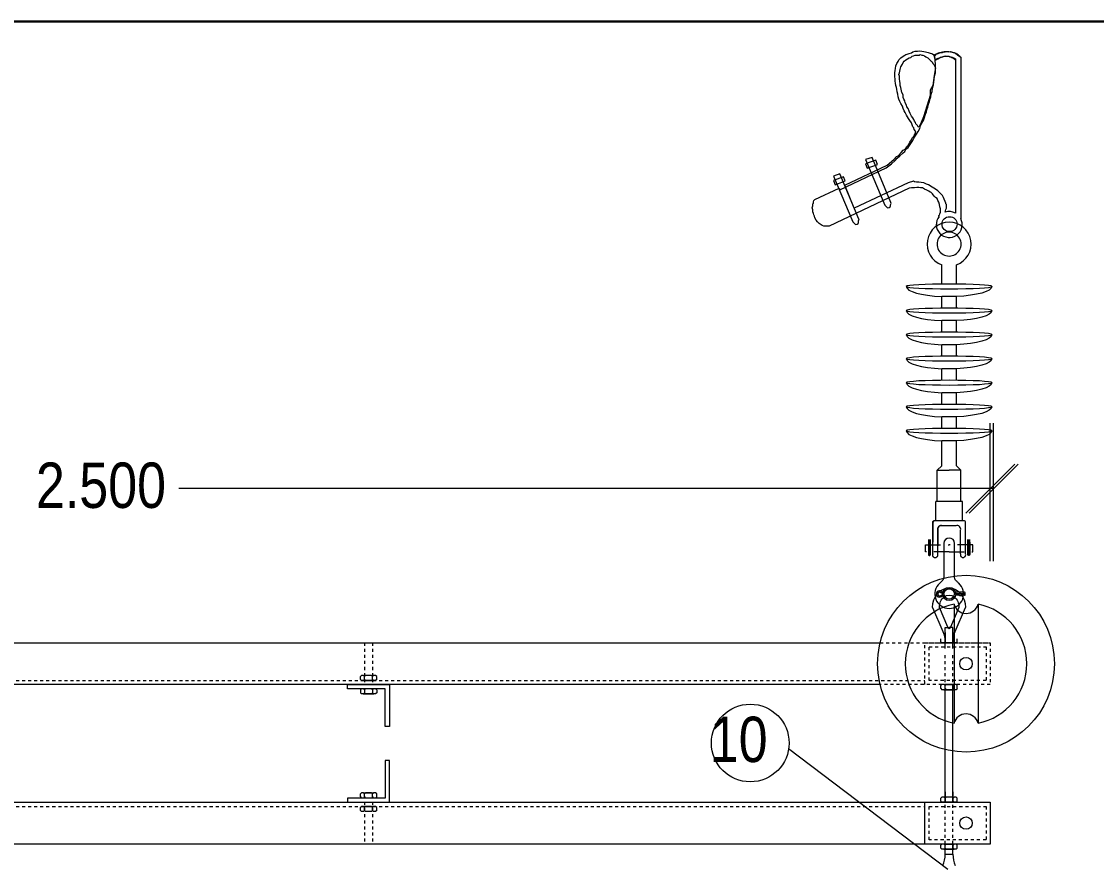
# Model space of a CAD drawing. Header units: millimetres. Extents: x 1804 to 3757, y 2643 to 7323.
# Drawn here: x 2750.49 to 2786.02, y 3198.6 to 3226.51 of the extents above; entities that cross this region are included whole.
import ezdxf

# ---------------------------------------------------------------- set-up
doc = ezdxf.new("R2010")
doc.units = ezdxf.units.MM
doc.linetypes.add('DASHED', pattern=[0.75, 0.5, -0.25])
doc.linetypes.add('TRAZOS', pattern=[0.75, 0.5, -0.25])
doc.layers.add('_Cajetin Linea 3', color=5, linetype='Continuous', lineweight=30)
doc.layers.add('POSTE', color=7, linetype='Continuous', lineweight=13)
doc.styles.add('Swis721 Cn BT', font='swissc.ttf')

# ---------------------------------------------------------------- blocks, each defined once
blk = doc.blocks.new('CAJETIN ARMADO')
at = {"layer": '_Cajetin Linea 3', "ltscale": 0.1}
blk.add_lwpolyline([(1569.362, 5499.82), (1376.454, 5499.82), (1376.454, 5776.82), (1569.362, 5776.82)], close=True, dxfattribs=at)

msp = doc.modelspace()

# ---------------------------------------------------------------- linework, layer by layer
at = {"linetype": 'Continuous', "lineweight": 15}
for p, q in [((2779.723, 3225.421), (2779.764, 3225.427)), ((2779.764, 3225.427), (2779.833, 3225.448)), ((2779.833, 3225.448), (2779.908, 3225.475)), ((2779.908, 3225.475), (2779.956, 3225.503)), ((2779.956, 3225.503), (2780.025, 3225.53)), ((2780.025, 3225.53), (2780.101, 3225.53)), ((2780.101, 3225.53), (2780.169, 3225.544)), ((2780.169, 3225.544), (2780.245, 3225.53)), ((2780.245, 3225.53), (2780.313, 3225.516)), ((2780.313, 3225.516), (2780.375, 3225.503)), ((2780.375, 3225.503), (2780.457, 3225.489)), ((2780.457, 3225.489), (2780.519, 3225.462)), ((2780.519, 3225.462), (2780.574, 3225.448)), ((2780.574, 3225.448), (2780.615, 3225.427)), ((2780.615, 3225.427), (2780.67, 3225.393)), ((2780.739, 3225.441), (2780.691, 3225.421)), ((2780.697, 3225.4), (2780.725, 3225.427)), ((2780.725, 3225.427), (2780.787, 3225.448)), ((2780.793, 3225.462), (2780.739, 3225.441)), ((2780.787, 3225.448), (2780.842, 3225.475)), ((2780.835, 3225.475), (2780.793, 3225.462)), ((2780.89, 3225.489), (2780.835, 3225.475)), ((2780.842, 3225.475), (2780.869, 3225.489)), ((2780.869, 3225.489), (2780.931, 3225.489)), ((2780.931, 3225.496), (2780.89, 3225.489)), ((2780.931, 3225.489), (2780.972, 3225.503)), ((2780.985, 3225.503), (2780.931, 3225.496)), ((2780.972, 3225.503), (2781.02, 3225.503)), ((2781.034, 3225.51), (2780.985, 3225.503)), ((2781.02, 3225.503), (2781.061, 3225.516)), ((2781.082, 3225.503), (2781.034, 3225.51)), ((2781.061, 3225.516), (2781.136, 3225.503)), ((2781.136, 3225.503), (2781.082, 3225.503)), ((2781.136, 3225.503), (2781.191, 3225.516)), ((2781.191, 3225.496), (2781.136, 3225.503)), ((2781.191, 3225.516), (2781.233, 3225.503)), ((2781.246, 3225.489), (2781.191, 3225.496)), ((2781.233, 3225.503), (2781.287, 3225.489)), ((2781.274, 3225.482), (2781.246, 3225.489)), ((2781.308, 3225.475), (2781.274, 3225.482)), ((2781.287, 3225.489), (2781.363, 3225.462)), ((2781.329, 3225.468), (2781.308, 3225.475)), ((2781.349, 3225.462), (2781.329, 3225.468)), ((2781.377, 3225.448), (2781.349, 3225.462)), ((2781.363, 3225.462), (2781.438, 3225.4)), ((2781.404, 3225.434), (2781.377, 3225.448)), ((2781.418, 3225.427), (2781.404, 3225.434)), ((2781.445, 3225.407), (2781.418, 3225.427)), ((2779.394, 3225.043), (2779.421, 3225.119)), ((2779.421, 3225.119), (2779.462, 3225.187)), ((2779.462, 3225.187), (2779.49, 3225.242)), ((2779.49, 3225.242), (2779.552, 3225.304)), ((2779.552, 3225.304), (2779.627, 3225.359)), ((2779.552, 3225.016), (2779.607, 3225.098)), ((2779.607, 3225.098), (2779.634, 3225.153)), ((2779.627, 3225.359), (2779.682, 3225.393)), ((2779.634, 3225.153), (2779.661, 3225.201)), ((2779.661, 3225.201), (2779.723, 3225.242)), ((2779.682, 3225.393), (2779.723, 3225.421)), ((2779.723, 3225.242), (2779.778, 3225.276)), ((2779.778, 3225.276), (2779.833, 3225.304)), ((2779.833, 3225.304), (2779.881, 3225.317)), ((2779.881, 3225.317), (2779.929, 3225.359)), ((2779.929, 3225.359), (2779.97, 3225.372)), ((2779.97, 3225.372), (2780.025, 3225.393)), ((2780.025, 3225.393), (2780.073, 3225.393)), ((2780.073, 3225.393), (2780.128, 3225.393)), ((2780.128, 3225.393), (2780.169, 3225.4)), ((2780.169, 3225.4), (2780.197, 3225.421)), ((2780.197, 3225.421), (2780.245, 3225.4)), ((2780.245, 3225.4), (2780.279, 3225.4)), ((2780.279, 3225.4), (2780.341, 3225.372)), ((2780.341, 3225.372), (2780.382, 3225.345)), ((2780.382, 3225.345), (2780.444, 3225.304)), ((2780.444, 3225.304), (2780.498, 3225.256)), ((2780.498, 3225.256), (2780.526, 3225.228)), ((2780.526, 3225.228), (2780.553, 3225.201)), ((2780.553, 3225.201), (2780.588, 3225.173)), ((2780.588, 3225.173), (2780.615, 3225.119)), ((2780.615, 3225.119), (2780.643, 3225.084)), ((2780.691, 3225.421), (2780.643, 3225.393)), ((2780.656, 3225.393), (2780.643, 3225.4)), ((2780.643, 3225.4), (2780.697, 3225.4)), ((2780.643, 3225.084), (2780.697, 3224.974)), ((2780.67, 3225.345), (2780.656, 3225.393)), ((2780.67, 3225.393), (2780.67, 3225.304)), ((2780.691, 3225.29), (2780.67, 3225.345)), ((2780.67, 3225.304), (2780.691, 3225.242)), ((2780.691, 3225.201), (2780.691, 3225.29)), ((2780.691, 3225.242), (2780.697, 3225.228)), ((2780.697, 3225.125), (2780.691, 3225.201)), ((2780.697, 3225.228), (2780.773, 3225.276)), ((2780.697, 3225.242), (2780.732, 3225.263)), ((2780.697, 3225.057), (2780.697, 3225.125)), ((2780.732, 3225.263), (2780.759, 3225.283)), ((2780.759, 3225.283), (2780.793, 3225.297)), ((2780.773, 3225.276), (2780.828, 3225.304)), ((2780.793, 3225.297), (2780.828, 3225.311)), ((2780.828, 3225.304), (2780.862, 3225.331)), ((2780.828, 3225.311), (2780.862, 3225.324)), ((2780.862, 3225.331), (2780.944, 3225.345)), ((2780.862, 3225.324), (2780.896, 3225.331)), ((2780.896, 3225.331), (2780.924, 3225.345)), ((2780.924, 3225.345), (2780.958, 3225.352)), ((2780.944, 3225.345), (2780.999, 3225.359)), ((2780.958, 3225.352), (2780.992, 3225.359)), ((2780.992, 3225.359), (2781.034, 3225.359)), ((2780.999, 3225.359), (2781.047, 3225.372)), ((2781.034, 3225.359), (2781.068, 3225.359)), ((2781.047, 3225.372), (2781.089, 3225.359)), ((2781.068, 3225.359), (2781.102, 3225.359)), ((2781.089, 3225.359), (2781.143, 3225.359)), ((2781.102, 3225.359), (2781.136, 3225.359)), ((2781.136, 3225.359), (2781.157, 3225.352)), ((2781.143, 3225.359), (2781.191, 3225.345)), ((2781.157, 3225.352), (2781.178, 3225.345)), ((2781.178, 3225.345), (2781.205, 3225.338)), ((2781.191, 3225.345), (2781.246, 3225.331)), ((2781.205, 3225.338), (2781.233, 3225.324)), ((2781.233, 3225.324), (2781.253, 3225.317)), ((2781.246, 3225.331), (2781.308, 3225.304)), ((2781.253, 3225.317), (2781.274, 3225.304)), ((2781.274, 3225.304), (2781.301, 3225.29)), ((2781.301, 3225.29), (2781.322, 3225.276)), ((2781.308, 3225.304), (2781.342, 3225.29)), ((2781.322, 3225.276), (2781.342, 3225.256)), ((2781.342, 3225.29), (2781.363, 3225.276)), ((2781.342, 3225.256), (2781.363, 3225.242)), ((2781.363, 3225.228), (2781.358, 3220.174)), ((2781.363, 3225.276), (2781.363, 3225.242)), ((2781.438, 3225.4), (2781.493, 3225.359)), ((2781.466, 3225.393), (2781.445, 3225.407)), ((2781.48, 3225.372), (2781.466, 3225.393)), ((2781.507, 3225.359), (2781.48, 3225.372)), ((2781.493, 3225.359), (2781.534, 3225.331)), ((2781.521, 3225.331), (2781.507, 3225.359)), ((2781.534, 3225.331), (2781.534, 3225.304)), ((2781.534, 3225.304), (2781.534, 3219.996)), ((2779.353, 3224.81), (2779.367, 3224.885)), ((2779.353, 3224.755), (2779.353, 3224.81)), ((2779.353, 3224.679), (2779.353, 3224.755)), ((2779.367, 3224.885), (2779.38, 3224.954)), ((2779.38, 3224.954), (2779.394, 3225.043)), ((2779.49, 3224.755), (2779.51, 3224.81)), ((2779.51, 3224.7), (2779.49, 3224.755)), ((2779.51, 3224.81), (2779.524, 3224.872)), ((2779.524, 3224.872), (2779.538, 3224.926)), ((2779.538, 3224.926), (2779.552, 3225.016)), ((2780.656, 3224.727), (2780.615, 3224.398)), ((2780.697, 3224.974), (2780.656, 3224.727)), ((2780.67, 3224.707), (2780.697, 3224.81)), ((2780.697, 3224.926), (2780.697, 3225.057)), ((2780.697, 3224.81), (2780.697, 3224.926)), ((2779.367, 3224.611), (2779.353, 3224.679)), ((2779.367, 3224.535), (2779.367, 3224.611)), ((2779.38, 3224.467), (2779.367, 3224.535)), ((2779.394, 3224.398), (2779.38, 3224.467)), ((2779.408, 3224.329), (2779.394, 3224.398)), ((2779.51, 3224.611), (2779.51, 3224.7)), ((2779.524, 3224.528), (2779.51, 3224.611)), ((2779.538, 3224.467), (2779.524, 3224.528)), ((2779.538, 3224.398), (2779.538, 3224.467)), ((2779.552, 3224.329), (2779.538, 3224.398)), ((2780.615, 3224.398), (2780.526, 3224.24)), ((2780.601, 3224.309), (2780.629, 3224.412)), ((2780.629, 3224.412), (2780.643, 3224.501)), ((2780.643, 3224.501), (2780.67, 3224.707)), ((2779.421, 3224.268), (2779.408, 3224.329)), ((2779.435, 3224.179), (2779.421, 3224.268)), ((2779.456, 3224.11), (2779.435, 3224.179)), ((2779.462, 3224.021), (2779.456, 3224.11)), ((2779.49, 3223.939), (2779.462, 3224.021)), ((2779.566, 3224.268), (2779.552, 3224.329)), ((2779.593, 3224.165), (2779.566, 3224.268)), ((2779.627, 3224.083), (2779.593, 3224.165)), ((2779.634, 3223.993), (2779.627, 3224.083)), ((2780.519, 3224.062), (2780.43, 3223.74)), ((2780.526, 3224.24), (2780.519, 3224.062)), ((2780.526, 3223.952), (2780.546, 3224.021)), ((2780.546, 3224.021), (2780.553, 3224.11)), ((2780.553, 3224.11), (2780.588, 3224.192)), ((2780.588, 3224.192), (2780.601, 3224.309)), ((2779.524, 3223.863), (2779.49, 3223.939)), ((2779.552, 3223.794), (2779.524, 3223.863)), ((2779.607, 3223.705), (2779.552, 3223.794)), ((2779.634, 3223.637), (2779.607, 3223.705)), ((2779.655, 3223.939), (2779.634, 3223.993)), ((2779.682, 3223.89), (2779.655, 3223.939)), ((2779.696, 3223.822), (2779.682, 3223.89)), ((2779.737, 3223.747), (2779.696, 3223.822)), ((2779.751, 3223.691), (2779.737, 3223.747)), ((2779.799, 3223.637), (2779.751, 3223.691)), ((2780.43, 3223.74), (2780.299, 3223.362)), ((2780.416, 3223.589), (2780.444, 3223.678)), ((2780.444, 3223.678), (2780.471, 3223.781)), ((2780.471, 3223.781), (2780.498, 3223.863)), ((2780.498, 3223.863), (2780.526, 3223.952)), ((2779.661, 3223.561), (2779.634, 3223.637)), ((2779.696, 3223.506), (2779.661, 3223.561)), ((2779.737, 3223.417), (2779.696, 3223.506)), ((2779.806, 3223.3), (2779.737, 3223.417)), ((2779.826, 3223.548), (2779.799, 3223.637)), ((2779.854, 3223.232), (2779.806, 3223.3)), ((2779.867, 3223.465), (2779.826, 3223.548)), ((2779.908, 3223.376), (2779.867, 3223.465)), ((2779.956, 3223.321), (2779.908, 3223.376)), ((2779.984, 3223.273), (2779.956, 3223.321)), ((2780.299, 3223.362), (2780.197, 3223.088)), ((2780.299, 3223.232), (2780.341, 3223.335)), ((2780.341, 3223.335), (2780.375, 3223.445)), ((2780.375, 3223.445), (2780.403, 3223.52)), ((2780.403, 3223.52), (2780.416, 3223.589)), ((2779.902, 3223.163), (2779.854, 3223.232)), ((2779.929, 3223.088), (2779.902, 3223.163)), ((2779.956, 3223.026), (2779.929, 3223.088)), ((2779.984, 3222.999), (2779.956, 3223.026)), ((2780.011, 3223.218), (2779.984, 3223.273)), ((2779.998, 3222.944), (2779.984, 3222.999)), ((2780.039, 3222.889), (2779.998, 3222.944)), ((2780.039, 3223.17), (2780.011, 3223.218)), ((2780.053, 3223.129), (2780.039, 3223.17)), ((2780.101, 3223.074), (2780.053, 3223.129)), ((2780.128, 3223.026), (2780.101, 3223.074)), ((2780.155, 3223.012), (2780.128, 3223.026)), ((2780.128, 3222.875), (2780.183, 3222.971)), ((2780.148, 3223.012), (2780.148, 3223.012)), ((2780.148, 3223.012), (2780.148, 3223.012)), ((2780.197, 3223.088), (2780.155, 3223.012)), ((2780.183, 3222.971), (2780.21, 3223.06)), ((2780.21, 3223.06), (2780.252, 3223.143)), ((2780.252, 3223.143), (2780.299, 3223.232)), ((2779.854, 3222.525), (2779.908, 3222.601)), ((2779.908, 3222.601), (2779.936, 3222.669)), ((2779.929, 3222.546), (2779.97, 3222.614)), ((2779.936, 3222.669), (2779.984, 3222.704)), ((2779.97, 3222.614), (2780.011, 3222.683)), ((2779.984, 3222.704), (2779.998, 3222.745)), ((2779.998, 3222.745), (2780.025, 3222.8)), ((2780.011, 3222.683), (2780.073, 3222.786)), ((2780.025, 3222.8), (2780.053, 3222.875)), ((2780.053, 3222.875), (2780.039, 3222.889)), ((2780.073, 3222.786), (2780.128, 3222.875)), ((2779.566, 3222.182), (2779.634, 3222.258)), ((2779.634, 3222.258), (2779.709, 3222.299)), ((2779.682, 3222.21), (2779.723, 3222.285)), ((2779.709, 3222.299), (2779.751, 3222.381)), ((2779.723, 3222.285), (2779.799, 3222.34)), ((2779.751, 3222.381), (2779.799, 3222.409)), ((2779.799, 3222.409), (2779.826, 3222.47)), ((2779.799, 3222.34), (2779.867, 3222.443)), ((2779.826, 3222.47), (2779.854, 3222.525)), ((2779.867, 3222.443), (2779.929, 3222.546)), ((2778.605, 3222.018), (2778.392, 3221.942)), ((2778.392, 3221.942), (2779.031, 3220.44)), ((2778.729, 3221.922), (2778.392, 3221.805)), ((2779.229, 3220.522), (2778.605, 3222.018)), ((2778.784, 3221.784), (2778.729, 3221.922)), ((2779.099, 3221.757), (2779.325, 3221.942)), ((2779.243, 3221.798), (2779.367, 3221.915)), ((2779.325, 3221.942), (2779.408, 3222.045)), ((2779.367, 3221.915), (2779.435, 3221.99)), ((2779.408, 3222.045), (2779.462, 3222.073)), ((2779.435, 3221.99), (2779.524, 3222.073)), ((2779.462, 3222.073), (2779.566, 3222.182)), ((2779.524, 3222.073), (2779.627, 3222.162)), ((2779.627, 3222.162), (2779.682, 3222.21)), ((2777.542, 3220.941), (2779.072, 3221.675)), ((2777.706, 3221.098), (2779.099, 3221.757)), ((2778.392, 3221.805), (2778.447, 3221.661)), ((2778.447, 3221.661), (2778.784, 3221.784)), ((2779.072, 3221.675), (2779.243, 3221.798)), ((2777.542, 3221.469), (2777.329, 3221.393)), ((2777.329, 3221.393), (2777.967, 3219.891)), ((2777.665, 3221.373), (2777.329, 3221.256)), ((2777.329, 3221.256), (2777.384, 3221.112)), ((2777.384, 3221.112), (2777.72, 3221.236)), ((2778.166, 3219.973), (2777.542, 3221.469)), ((2777.72, 3221.236), (2777.665, 3221.373)), ((2779.799, 3221.174), (2778.015, 3220.337)), ((2779.826, 3221.181), (2779.799, 3221.174)), ((2779.867, 3221.201), (2779.826, 3221.181)), ((2779.908, 3221.208), (2779.867, 3221.201)), ((2779.97, 3221.229), (2779.908, 3221.208)), ((2780.011, 3221.208), (2779.97, 3221.229)), ((2780.073, 3221.201), (2780.011, 3221.208)), ((2780.155, 3221.201), (2780.073, 3221.201)), ((2780.224, 3221.181), (2780.155, 3221.201)), ((2780.313, 3221.174), (2780.224, 3221.181)), ((2780.403, 3221.126), (2780.313, 3221.174)), ((2776.712, 3220.625), (2777.514, 3220.996)), ((2779.833, 3220.996), (2777.185, 3219.747)), ((2777.514, 3220.996), (2777.542, 3220.941)), ((2778.015, 3220.337), (2777.706, 3221.098)), ((2779.902, 3221.009), (2779.833, 3220.996)), ((2779.956, 3221.009), (2779.902, 3221.009)), ((2780.011, 3221.009), (2779.956, 3221.009)), ((2780.08, 3221.023), (2780.011, 3221.009)), ((2780.155, 3221.023), (2780.08, 3221.023)), ((2780.21, 3221.009), (2780.155, 3221.023)), ((2780.272, 3221.009), (2780.21, 3221.009)), ((2780.341, 3220.968), (2780.272, 3221.009)), ((2780.416, 3220.934), (2780.341, 3220.968)), ((2780.471, 3221.105), (2780.403, 3221.126)), ((2780.457, 3220.906), (2780.416, 3220.934)), ((2780.485, 3220.899), (2780.457, 3220.906)), ((2780.588, 3221.037), (2780.471, 3221.105)), ((2780.519, 3220.865), (2780.485, 3220.899)), ((2780.553, 3220.852), (2780.519, 3220.865)), ((2780.601, 3220.81), (2780.553, 3220.852)), ((2780.697, 3220.968), (2780.588, 3221.037)), ((2780.656, 3220.735), (2780.601, 3220.81)), ((2780.773, 3220.906), (2780.697, 3220.968)), ((2780.828, 3220.852), (2780.773, 3220.906)), ((2780.89, 3220.797), (2780.828, 3220.852)), ((2776.643, 3220.481), (2776.671, 3220.508)), ((2776.643, 3220.419), (2776.643, 3220.481)), ((2776.671, 3220.55), (2776.677, 3220.591)), ((2776.671, 3220.508), (2776.671, 3220.55)), ((2776.677, 3220.591), (2776.712, 3220.625)), ((2779.216, 3220.447), (2779.222, 3220.474)), ((2779.222, 3220.474), (2779.236, 3220.488)), ((2779.236, 3220.488), (2779.229, 3220.522)), ((2780.697, 3220.694), (2780.656, 3220.735)), ((2780.759, 3220.653), (2780.697, 3220.694)), ((2780.78, 3220.591), (2780.759, 3220.653)), ((2780.814, 3220.536), (2780.78, 3220.591)), ((2780.828, 3220.46), (2780.814, 3220.536)), ((2780.842, 3220.378), (2780.828, 3220.46)), ((2780.931, 3220.755), (2780.89, 3220.797)), ((2780.965, 3220.694), (2780.931, 3220.755)), ((2780.992, 3220.639), (2780.965, 3220.694)), ((2781.02, 3220.563), (2780.992, 3220.639)), ((2781.047, 3220.508), (2781.02, 3220.563)), ((2781.047, 3220.481), (2781.047, 3220.508)), ((2781.061, 3220.454), (2781.047, 3220.481)), ((2781.061, 3220.392), (2781.061, 3220.454)), ((2776.623, 3220.351), (2776.643, 3220.419)), ((2776.643, 3220.282), (2776.623, 3220.351)), ((2776.65, 3220.22), (2776.643, 3220.282)), ((2776.671, 3220.166), (2776.65, 3220.22)), ((2776.677, 3220.117), (2776.671, 3220.166)), ((2776.698, 3220.076), (2776.677, 3220.117)), ((2779.031, 3220.44), (2779.119, 3220.344)), ((2779.119, 3220.344), (2779.174, 3220.357)), ((2779.174, 3220.357), (2779.202, 3220.385)), ((2779.202, 3220.385), (2779.216, 3220.412)), ((2779.216, 3220.412), (2779.216, 3220.447)), ((2780.814, 3220.09), (2780.828, 3220.104)), ((2780.828, 3220.104), (2780.842, 3220.145)), ((2780.862, 3220.316), (2780.842, 3220.378)), ((2780.842, 3220.145), (2780.862, 3220.207)), ((2780.862, 3220.282), (2780.862, 3220.316)), ((2780.862, 3220.207), (2780.862, 3220.282)), ((2781.023, 3220.207), (2781.034, 3220.248)), ((2781.034, 3220.248), (2781.047, 3220.289)), ((2781.047, 3220.289), (2781.061, 3220.337)), ((2781.061, 3220.337), (2781.061, 3220.392)), ((2776.712, 3220.015), (2776.698, 3220.076)), ((2776.753, 3219.946), (2776.712, 3220.015)), ((2776.801, 3219.891), (2776.753, 3219.946)), ((2776.856, 3219.836), (2776.801, 3219.891)), ((2776.917, 3219.788), (2776.856, 3219.836)), ((2776.952, 3219.761), (2776.917, 3219.788)), ((2777.013, 3219.747), (2776.952, 3219.761)), ((2777.041, 3219.747), (2777.013, 3219.747)), ((2777.185, 3219.747), (2777.041, 3219.747)), ((2777.967, 3219.891), (2778.056, 3219.795)), ((2778.056, 3219.795), (2778.111, 3219.809)), ((2778.111, 3219.809), (2778.139, 3219.836)), ((2778.139, 3219.836), (2778.152, 3219.864)), ((2778.152, 3219.898), (2778.159, 3219.925)), ((2778.152, 3219.864), (2778.152, 3219.898)), ((2778.159, 3219.925), (2778.173, 3219.939)), ((2778.173, 3219.939), (2778.166, 3219.973)), ((2780.816, 3220.063), (2780.814, 3220.09))]:
    msp.add_line(p, q, dxfattribs=at)
at = {"lineweight": 15}
for p, q in [((2780.907, 3217.826), (2780.907, 3218.467)), ((2781.393, 3217.826), (2781.393, 3218.467)), ((2781.393, 3217.414), (2780.907, 3217.414)), ((2780.907, 3217.031), (2780.907, 3217.414)), ((2781.393, 3217.031), (2781.393, 3217.414)), ((2781.393, 3216.619), (2780.907, 3216.619)), ((2780.907, 3216.236), (2780.907, 3216.619)), ((2781.393, 3216.236), (2781.393, 3216.619)), ((2781.393, 3215.824), (2780.907, 3215.824)), ((2780.907, 3215.44), (2780.907, 3215.824)), ((2781.393, 3215.44), (2781.393, 3215.824)), ((2781.393, 3215.029), (2780.907, 3215.029)), ((2780.907, 3214.645), (2780.907, 3215.029)), ((2781.393, 3214.645), (2781.393, 3215.029)), ((2781.393, 3214.233), (2780.907, 3214.233)), ((2780.907, 3213.85), (2780.907, 3214.233)), ((2781.393, 3213.85), (2781.393, 3214.233)), ((2781.393, 3213.438), (2780.907, 3213.438)), ((2780.907, 3213.055), (2780.907, 3213.438)), ((2781.393, 3213.055), (2781.393, 3213.438)), ((2781.393, 3212.643), (2780.907, 3212.643)), ((2780.907, 3211.819), (2780.907, 3212.643)), ((2781.393, 3211.819), (2781.393, 3212.643)), ((2780.76, 3211.671), (2780.907, 3211.819)), ((2780.76, 3210.637), (2780.76, 3211.671)), ((2780.76, 3211.671), (2781.15, 3211.671)), ((2781.54, 3211.671), (2781.15, 3211.671)), ((2781.54, 3211.671), (2781.393, 3211.819)), ((2781.54, 3210.637), (2781.54, 3211.671)), ((2780.706, 3210.003), (2780.706, 3210.637)), ((2781.594, 3210.637), (2780.706, 3210.637)), ((2781.594, 3210.003), (2781.594, 3210.637)), ((2780.607, 3208.907), (2780.607, 3209.963)), ((2780.607, 3209.961), (2780.607, 3209.291)), ((2781.656, 3210.003), (2780.659, 3210.003)), ((2781.37, 3209.837), (2780.844, 3209.837)), ((2781.693, 3208.907), (2781.693, 3209.963)), ((2780.773, 3209.772), (2780.773, 3209.169)), ((2780.773, 3208.907), (2780.773, 3209.686)), ((2781.527, 3208.907), (2781.527, 3209.686)), ((2780.775, 3208.849), (2780.773, 3208.849)), ((2781.526, 3208.849), (2781.527, 3208.849))]:
    msp.add_line(p, q, dxfattribs=at)
at = {"color": 5, "lineweight": 15, "ltscale": 0.5}
for p, q in [((2782.51, 3208.667), (2782.51, 3213.224)), ((2782.618, 3208.667), (2782.618, 3213.224)), ((2782.618, 3211.064), (2755.69, 3211.064))]:
    msp.add_line(p, q, dxfattribs=at)
at = {"color": 5, "lineweight": 15}
for p, q in [((2781.7, 3210.254), (2783.32, 3211.874)), ((2783.428, 3211.874), (2781.808, 3210.254)), ((2781.106, 3198.466), (2775.847, 3202.459))]:
    msp.add_line(p, q, dxfattribs=at)
at = {"linetype": 'TRAZOS', "lineweight": 15}
for p, q in [((2780.369, 3208.98), (2780.369, 3209.202)), ((2780.369, 3209.202), (2781.15, 3209.202)), ((2780.471, 3209.229), (2780.47, 3209.112)), ((2780.47, 3209.112), (2780.47, 3209.026)), ((2780.471, 3209.382), (2780.471, 3209.229)), ((2780.492, 3209.379), (2780.493, 3209.225)), ((2780.493, 3209.225), (2780.493, 3209.109)), ((2780.493, 3209.109), (2780.493, 3209.024)), ((2780.514, 3209.222), (2780.512, 3209.377)), ((2780.515, 3209.103), (2780.514, 3209.222)), ((2780.516, 3209.017), (2780.515, 3209.103)), ((2780.532, 3209.227), (2780.533, 3209.382)), ((2780.532, 3209.11), (2780.532, 3209.227)), ((2780.532, 3209.025), (2780.532, 3209.11)), ((2781.931, 3209.202), (2781.15, 3209.202)), ((2781.768, 3209.227), (2781.768, 3209.382)), ((2781.768, 3209.11), (2781.768, 3209.227)), ((2781.768, 3209.025), (2781.768, 3209.11)), ((2781.784, 3209.017), (2781.785, 3209.103)), ((2781.785, 3209.103), (2781.786, 3209.222)), ((2781.786, 3209.222), (2781.788, 3209.377)), ((2781.808, 3209.379), (2781.807, 3209.225)), ((2781.807, 3209.225), (2781.807, 3209.109)), ((2781.807, 3209.109), (2781.807, 3209.024)), ((2781.829, 3209.382), (2781.83, 3209.229)), ((2781.83, 3209.229), (2781.83, 3209.112)), ((2781.83, 3209.112), (2781.83, 3209.026)), ((2781.931, 3208.98), (2781.931, 3209.202)), ((2781.15, 3208.98), (2780.369, 3208.98)), ((2780.47, 3209.026), (2780.47, 3208.965)), ((2780.47, 3208.965), (2780.47, 3208.925)), ((2780.47, 3208.925), (2780.47, 3208.902)), ((2780.47, 3208.902), (2780.47, 3208.889)), ((2780.47, 3208.889), (2780.47, 3208.882)), ((2780.47, 3208.882), (2780.471, 3208.876)), ((2780.471, 3208.876), (2780.472, 3208.872)), ((2780.472, 3208.872), (2780.473, 3208.869)), ((2780.473, 3208.869), (2780.475, 3208.866)), ((2780.475, 3208.866), (2780.476, 3208.864)), ((2780.476, 3208.864), (2780.479, 3208.862)), ((2780.479, 3208.862), (2780.481, 3208.86)), ((2780.481, 3208.86), (2780.484, 3208.859)), ((2780.484, 3208.859), (2780.487, 3208.858)), ((2780.487, 3208.858), (2780.491, 3208.858)), ((2780.491, 3208.891), (2780.49, 3208.888)), ((2780.49, 3208.888), (2780.491, 3208.885)), ((2780.492, 3208.907), (2780.491, 3208.896)), ((2780.491, 3208.896), (2780.491, 3208.891)), ((2780.491, 3208.885), (2780.491, 3208.882)), ((2780.491, 3208.882), (2780.492, 3208.88)), ((2780.491, 3208.858), (2780.495, 3208.857)), ((2780.493, 3208.965), (2780.492, 3208.928)), ((2780.492, 3208.928), (2780.492, 3208.907)), ((2780.492, 3208.88), (2780.492, 3208.878)), ((2780.492, 3208.878), (2780.494, 3208.877)), ((2780.493, 3209.024), (2780.493, 3208.965)), ((2780.494, 3208.877), (2780.495, 3208.875)), ((2780.495, 3208.875), (2780.497, 3208.875)), ((2780.495, 3208.857), (2780.499, 3208.857)), ((2780.497, 3208.875), (2780.499, 3208.874)), ((2780.499, 3208.874), (2780.501, 3208.874)), ((2780.499, 3208.857), (2780.502, 3208.857)), ((2780.501, 3208.874), (2780.503, 3208.874)), ((2780.502, 3208.857), (2780.506, 3208.858)), ((2780.503, 3208.874), (2780.505, 3208.875)), ((2780.505, 3208.875), (2780.508, 3208.876)), ((2780.506, 3208.858), (2780.51, 3208.858)), ((2780.508, 3208.876), (2780.51, 3208.878)), ((2780.51, 3208.878), (2780.512, 3208.88)), ((2780.51, 3208.858), (2780.513, 3208.859)), ((2780.512, 3208.88), (2780.513, 3208.883)), ((2780.513, 3208.883), (2780.514, 3208.888)), ((2780.513, 3208.859), (2780.517, 3208.86)), ((2780.514, 3208.888), (2780.515, 3208.898)), ((2780.515, 3208.898), (2780.516, 3208.92)), ((2780.516, 3208.958), (2780.516, 3209.017)), ((2780.516, 3208.92), (2780.516, 3208.958)), ((2780.517, 3208.86), (2780.519, 3208.862)), ((2780.519, 3208.862), (2780.522, 3208.864)), ((2780.522, 3208.864), (2780.524, 3208.866)), ((2780.524, 3208.866), (2780.526, 3208.868)), ((2780.526, 3208.868), (2780.528, 3208.87)), ((2780.528, 3208.87), (2780.529, 3208.873)), ((2780.529, 3208.873), (2780.53, 3208.875)), ((2780.53, 3208.875), (2780.532, 3208.878)), ((2780.532, 3208.967), (2780.532, 3209.025)), ((2780.533, 3208.931), (2780.532, 3208.967)), ((2780.532, 3208.881), (2780.533, 3208.884)), ((2780.532, 3208.878), (2780.532, 3208.881)), ((2780.533, 3208.911), (2780.533, 3208.931)), ((2780.534, 3208.902), (2780.533, 3208.911)), ((2780.533, 3208.884), (2780.534, 3208.887)), ((2780.534, 3208.898), (2780.534, 3208.902)), ((2780.534, 3208.896), (2780.534, 3208.898)), ((2780.534, 3208.893), (2780.534, 3208.896)), ((2780.534, 3208.89), (2780.534, 3208.893)), ((2780.534, 3208.887), (2780.534, 3208.89)), ((2781.15, 3208.98), (2781.931, 3208.98)), ((2781.766, 3208.898), (2781.767, 3208.902)), ((2781.766, 3208.896), (2781.766, 3208.898)), ((2781.766, 3208.893), (2781.766, 3208.896)), ((2781.766, 3208.89), (2781.766, 3208.893)), ((2781.767, 3208.887), (2781.766, 3208.89)), ((2781.767, 3208.931), (2781.768, 3208.967)), ((2781.767, 3208.911), (2781.767, 3208.931)), ((2781.767, 3208.902), (2781.767, 3208.911)), ((2781.767, 3208.884), (2781.767, 3208.887)), ((2781.768, 3208.881), (2781.767, 3208.884)), ((2781.768, 3208.967), (2781.768, 3209.025)), ((2781.769, 3208.878), (2781.768, 3208.881)), ((2781.77, 3208.875), (2781.769, 3208.878)), ((2781.771, 3208.873), (2781.77, 3208.875)), ((2781.772, 3208.87), (2781.771, 3208.873)), ((2781.774, 3208.868), (2781.772, 3208.87)), ((2781.776, 3208.866), (2781.774, 3208.868)), ((2781.778, 3208.864), (2781.776, 3208.866)), ((2781.781, 3208.862), (2781.778, 3208.864)), ((2781.784, 3208.86), (2781.781, 3208.862)), ((2781.784, 3208.958), (2781.784, 3209.017)), ((2781.784, 3208.92), (2781.784, 3208.958)), ((2781.785, 3208.898), (2781.784, 3208.92)), ((2781.787, 3208.859), (2781.784, 3208.86)), ((2781.786, 3208.888), (2781.785, 3208.898)), ((2781.787, 3208.883), (2781.786, 3208.888)), ((2781.789, 3208.88), (2781.787, 3208.883)), ((2781.79, 3208.858), (2781.787, 3208.859)), ((2781.79, 3208.878), (2781.789, 3208.88)), ((2781.793, 3208.876), (2781.79, 3208.878)), ((2781.794, 3208.858), (2781.79, 3208.858)), ((2781.795, 3208.875), (2781.793, 3208.876)), ((2781.798, 3208.857), (2781.794, 3208.858)), ((2781.797, 3208.874), (2781.795, 3208.875)), ((2781.799, 3208.874), (2781.797, 3208.874)), ((2781.802, 3208.857), (2781.798, 3208.857)), ((2781.802, 3208.874), (2781.799, 3208.874)), ((2781.803, 3208.875), (2781.802, 3208.874)), ((2781.805, 3208.857), (2781.802, 3208.857)), ((2781.805, 3208.875), (2781.803, 3208.875)), ((2781.807, 3208.877), (2781.805, 3208.875)), ((2781.809, 3208.858), (2781.805, 3208.857)), ((2781.807, 3209.024), (2781.807, 3208.965)), ((2781.807, 3208.965), (2781.808, 3208.928)), ((2781.808, 3208.878), (2781.807, 3208.877)), ((2781.808, 3208.928), (2781.808, 3208.907)), ((2781.808, 3208.907), (2781.809, 3208.896)), ((2781.809, 3208.88), (2781.808, 3208.878)), ((2781.809, 3208.896), (2781.81, 3208.891)), ((2781.81, 3208.885), (2781.809, 3208.882)), ((2781.809, 3208.882), (2781.809, 3208.88)), ((2781.813, 3208.858), (2781.809, 3208.858)), ((2781.81, 3208.891), (2781.81, 3208.888)), ((2781.81, 3208.888), (2781.81, 3208.885)), ((2781.816, 3208.859), (2781.813, 3208.858)), ((2781.819, 3208.86), (2781.816, 3208.859)), ((2781.822, 3208.862), (2781.819, 3208.86)), ((2781.824, 3208.864), (2781.822, 3208.862)), ((2781.826, 3208.866), (2781.824, 3208.864)), ((2781.827, 3208.869), (2781.826, 3208.866)), ((2781.828, 3208.872), (2781.827, 3208.869)), ((2781.829, 3208.876), (2781.828, 3208.872)), ((2781.83, 3208.882), (2781.829, 3208.876)), ((2781.83, 3209.026), (2781.83, 3208.965)), ((2781.83, 3208.965), (2781.83, 3208.925)), ((2781.83, 3208.925), (2781.83, 3208.902)), ((2781.83, 3208.902), (2781.83, 3208.889)), ((2781.83, 3208.889), (2781.83, 3208.882))]:
    msp.add_line(p, q, dxfattribs=at)
at = {"color": 4, "lineweight": 15}
for p, q in [((2780.975, 3209.254), (2780.975, 3208.117)), ((2781.332, 3208.117), (2781.332, 3209.254)), ((2780.993, 3207.642), (2780.945, 3207.642)), ((2780.993, 3207.521), (2780.945, 3207.521)), ((2781.66, 3207.642), (2781.362, 3207.642)), ((2781.371, 3207.591), (2781.66, 3207.591)), ((2781.66, 3207.591), (2781.371, 3207.591)), ((2781.371, 3207.591), (2781.371, 3207.573))]:
    msp.add_line(p, q, dxfattribs=at)
at = {"color": 3, "lineweight": 15, "ltscale": 0.5}
for p, q in [((2780.605, 3207.13), (2780.945, 3206.339)), ((2781.109, 3206.482), (2780.833, 3207.13)), ((2781.473, 3207.13), (2781.195, 3206.483)), ((2781.353, 3206.339), (2781.693, 3207.13)), ((2781.02, 3205.779), (2781.02, 3206.477)), ((2781.02, 3206.477), (2781.149, 3206.477)), ((2781.02, 3206.307), (2781.02, 3205.967)), ((2781.278, 3206.477), (2781.149, 3206.477)), ((2781.278, 3205.779), (2781.278, 3206.477)), ((2781.278, 3206.307), (2781.278, 3205.967)), ((2780.879, 3206.002), (2780.879, 3206.1)), ((2780.879, 3206.002), (2780.914, 3205.967)), ((2780.982, 3205.967), (2780.914, 3205.967)), ((2780.976, 3205.967), (2781.322, 3205.967)), ((2781.016, 3206.002), (2780.982, 3205.967)), ((2781.016, 3206.002), (2781.016, 3206.1)), ((2781.016, 3206.002), (2781.051, 3205.967)), ((2781.02, 3205.967), (2781.278, 3205.967)), ((2781.247, 3205.967), (2781.051, 3205.967)), ((2781.281, 3206.002), (2781.247, 3205.967)), ((2781.281, 3206.002), (2781.281, 3206.1)), ((2781.281, 3206.002), (2781.316, 3205.967)), ((2781.384, 3205.967), (2781.316, 3205.967)), ((2781.418, 3206.002), (2781.384, 3205.967)), ((2781.418, 3206.002), (2781.418, 3206.1)), ((2761.692, 3204.856), (2761.727, 3204.89)), ((2761.692, 3204.758), (2761.692, 3204.856)), ((2761.795, 3204.89), (2761.727, 3204.89)), ((2761.829, 3204.856), (2761.795, 3204.89)), ((2761.829, 3204.856), (2761.864, 3204.89)), ((2761.829, 3204.758), (2761.829, 3204.856)), ((2762.06, 3204.89), (2761.864, 3204.89)), ((2762.094, 3204.856), (2762.06, 3204.89)), ((2762.094, 3204.856), (2762.129, 3204.89)), ((2762.094, 3204.758), (2762.094, 3204.856)), ((2762.197, 3204.89), (2762.129, 3204.89)), ((2762.232, 3204.856), (2762.197, 3204.89)), ((2762.232, 3204.758), (2762.232, 3204.856)), ((2761.692, 3204.758), (2761.727, 3204.723)), ((2761.795, 3204.723), (2761.727, 3204.723)), ((2761.789, 3204.723), (2762.135, 3204.723)), ((2761.829, 3204.758), (2761.795, 3204.723)), ((2761.829, 3204.758), (2761.864, 3204.723)), ((2762.06, 3204.723), (2761.864, 3204.723)), ((2762.094, 3204.758), (2762.06, 3204.723)), ((2762.094, 3204.758), (2762.129, 3204.723)), ((2762.197, 3204.723), (2762.129, 3204.723)), ((2762.232, 3204.758), (2762.197, 3204.723)), ((2780.879, 3204.55), (2780.914, 3204.585)), ((2780.879, 3204.452), (2780.879, 3204.55)), ((2780.982, 3204.585), (2780.914, 3204.585)), ((2781.016, 3204.55), (2780.982, 3204.585)), ((2781.016, 3204.55), (2781.051, 3204.585)), ((2781.016, 3204.452), (2781.016, 3204.55)), ((2781.02, 3200.697), (2781.02, 3204.585)), ((2781.02, 3204.585), (2781.278, 3204.585)), ((2781.247, 3204.585), (2781.051, 3204.585)), ((2781.281, 3204.55), (2781.247, 3204.585)), ((2781.278, 3200.697), (2781.278, 3204.585)), ((2781.281, 3204.55), (2781.316, 3204.585)), ((2781.281, 3204.452), (2781.281, 3204.55)), ((2781.384, 3204.585), (2781.316, 3204.585)), ((2781.418, 3204.55), (2781.384, 3204.585)), ((2781.418, 3204.452), (2781.418, 3204.55)), ((2761.692, 3204.412), (2761.727, 3204.447)), ((2761.692, 3204.412), (2761.692, 3204.314)), ((2761.692, 3204.314), (2761.727, 3204.279)), ((2761.795, 3204.447), (2761.727, 3204.447)), ((2761.795, 3204.279), (2761.727, 3204.279)), ((2761.789, 3204.279), (2762.135, 3204.279)), ((2761.829, 3204.412), (2761.795, 3204.447)), ((2761.829, 3204.314), (2761.795, 3204.279)), ((2761.829, 3204.412), (2761.864, 3204.447)), ((2761.829, 3204.412), (2761.829, 3204.314)), ((2761.829, 3204.314), (2761.864, 3204.279)), ((2761.833, 3204.447), (2761.833, 3204.415)), ((2762.06, 3204.447), (2761.864, 3204.447)), ((2762.06, 3204.279), (2761.864, 3204.279)), ((2762.094, 3204.412), (2762.06, 3204.447)), ((2762.094, 3204.314), (2762.06, 3204.279)), ((2762.091, 3204.447), (2762.091, 3204.415)), ((2762.094, 3204.412), (2762.129, 3204.447)), ((2762.094, 3204.412), (2762.094, 3204.314)), ((2762.094, 3204.314), (2762.129, 3204.279)), ((2762.197, 3204.447), (2762.129, 3204.447)), ((2762.197, 3204.279), (2762.129, 3204.279)), ((2762.232, 3204.412), (2762.197, 3204.447)), ((2762.232, 3204.314), (2762.197, 3204.279)), ((2762.232, 3204.412), (2762.232, 3204.314)), ((2780.879, 3204.452), (2780.914, 3204.417)), ((2780.982, 3204.417), (2780.914, 3204.417)), ((2780.976, 3204.417), (2781.322, 3204.417)), ((2781.016, 3204.452), (2780.982, 3204.417)), ((2781.016, 3204.452), (2781.051, 3204.417)), ((2781.247, 3204.417), (2781.051, 3204.417)), ((2781.281, 3204.452), (2781.247, 3204.417)), ((2781.281, 3204.452), (2781.316, 3204.417)), ((2781.384, 3204.417), (2781.316, 3204.417)), ((2781.418, 3204.452), (2781.384, 3204.417)), ((2761.692, 3200.968), (2761.727, 3201.002)), ((2761.692, 3200.87), (2761.692, 3200.968)), ((2761.795, 3201.002), (2761.727, 3201.002)), ((2761.789, 3201.002), (2762.135, 3201.002)), ((2761.829, 3200.968), (2761.795, 3201.002)), ((2761.829, 3200.968), (2761.864, 3201.002)), ((2761.829, 3200.87), (2761.829, 3200.968)), ((2762.06, 3201.002), (2761.864, 3201.002)), ((2762.094, 3200.968), (2762.06, 3201.002)), ((2762.094, 3200.968), (2762.129, 3201.002)), ((2762.094, 3200.87), (2762.094, 3200.968)), ((2762.197, 3201.002), (2762.129, 3201.002)), ((2762.232, 3200.968), (2762.197, 3201.002)), ((2762.232, 3200.87), (2762.232, 3200.968)), ((2781.02, 3201.036), (2781.02, 3200.697)), ((2781.278, 3201.036), (2781.278, 3200.697)), ((2761.692, 3200.87), (2761.727, 3200.835)), ((2761.692, 3200.524), (2761.727, 3200.559)), ((2761.795, 3200.835), (2761.727, 3200.835)), ((2761.795, 3200.559), (2761.727, 3200.559)), ((2761.789, 3200.559), (2762.135, 3200.559)), ((2761.829, 3200.87), (2761.795, 3200.835)), ((2761.829, 3200.524), (2761.795, 3200.559)), ((2761.829, 3200.87), (2761.864, 3200.835)), ((2761.829, 3200.524), (2761.864, 3200.559)), ((2761.833, 3200.866), (2761.833, 3200.835)), ((2762.06, 3200.835), (2761.864, 3200.835)), ((2762.06, 3200.559), (2761.864, 3200.559)), ((2762.094, 3200.87), (2762.06, 3200.835)), ((2762.094, 3200.524), (2762.06, 3200.559)), ((2762.091, 3200.866), (2762.091, 3200.835)), ((2762.094, 3200.87), (2762.129, 3200.835)), ((2762.094, 3200.524), (2762.129, 3200.559)), ((2762.197, 3200.835), (2762.129, 3200.835)), ((2762.197, 3200.559), (2762.129, 3200.559)), ((2762.232, 3200.87), (2762.197, 3200.835)), ((2762.232, 3200.524), (2762.197, 3200.559)), ((2780.879, 3200.829), (2780.914, 3200.864)), ((2780.879, 3200.732), (2780.879, 3200.829)), ((2780.879, 3200.732), (2780.914, 3200.697)), ((2780.982, 3200.864), (2780.914, 3200.864)), ((2780.982, 3200.697), (2780.914, 3200.697)), ((2780.976, 3200.697), (2781.322, 3200.697)), ((2781.016, 3200.829), (2780.982, 3200.864)), ((2781.016, 3200.732), (2780.982, 3200.697)), ((2781.016, 3200.829), (2781.051, 3200.864)), ((2781.016, 3200.732), (2781.016, 3200.829)), ((2781.016, 3200.732), (2781.051, 3200.697)), ((2781.247, 3200.864), (2781.051, 3200.864)), ((2781.247, 3200.697), (2781.051, 3200.697)), ((2781.281, 3200.829), (2781.247, 3200.864)), ((2781.281, 3200.732), (2781.247, 3200.697)), ((2781.281, 3200.829), (2781.316, 3200.864)), ((2781.281, 3200.732), (2781.281, 3200.829)), ((2781.281, 3200.732), (2781.316, 3200.697)), ((2781.384, 3200.864), (2781.316, 3200.864)), ((2781.384, 3200.697), (2781.316, 3200.697)), ((2781.418, 3200.829), (2781.384, 3200.864)), ((2781.418, 3200.732), (2781.384, 3200.697)), ((2781.418, 3200.732), (2781.418, 3200.829)), ((2761.692, 3200.426), (2761.692, 3200.524)), ((2761.692, 3200.426), (2761.727, 3200.391)), ((2761.795, 3200.391), (2761.727, 3200.391)), ((2761.829, 3200.426), (2761.795, 3200.391)), ((2761.829, 3200.426), (2761.829, 3200.524)), ((2761.829, 3200.426), (2761.864, 3200.391)), ((2762.06, 3200.391), (2761.864, 3200.391)), ((2762.094, 3200.426), (2762.06, 3200.391)), ((2762.094, 3200.426), (2762.094, 3200.524)), ((2762.094, 3200.426), (2762.129, 3200.391)), ((2762.197, 3200.391), (2762.129, 3200.391)), ((2762.232, 3200.426), (2762.197, 3200.391)), ((2762.232, 3200.426), (2762.232, 3200.524)), ((2780.879, 3199.28), (2780.914, 3199.314)), ((2780.879, 3199.182), (2780.879, 3199.28)), ((2780.879, 3199.182), (2780.914, 3199.147)), ((2780.982, 3199.314), (2780.914, 3199.314)), ((2780.982, 3199.147), (2780.914, 3199.147)), ((2780.976, 3199.147), (2781.322, 3199.147)), ((2781.016, 3199.28), (2780.982, 3199.314)), ((2781.016, 3199.182), (2780.982, 3199.147)), ((2781.016, 3199.28), (2781.051, 3199.314)), ((2781.016, 3199.182), (2781.016, 3199.28)), ((2781.016, 3199.182), (2781.051, 3199.147)), ((2781.02, 3198.975), (2781.02, 3199.314)), ((2781.02, 3199.314), (2781.278, 3199.314)), ((2781.247, 3199.314), (2781.051, 3199.314)), ((2781.247, 3199.147), (2781.051, 3199.147)), ((2781.281, 3199.28), (2781.247, 3199.314)), ((2781.281, 3199.182), (2781.247, 3199.147)), ((2781.278, 3198.975), (2781.278, 3199.314)), ((2781.281, 3199.28), (2781.316, 3199.314)), ((2781.281, 3199.182), (2781.281, 3199.28)), ((2781.281, 3199.182), (2781.316, 3199.147)), ((2781.384, 3199.314), (2781.316, 3199.314)), ((2781.384, 3199.147), (2781.316, 3199.147)), ((2781.418, 3199.28), (2781.384, 3199.314)), ((2781.418, 3199.182), (2781.384, 3199.147)), ((2781.418, 3199.182), (2781.418, 3199.28)), ((2781.02, 3198.975), (2781.278, 3198.975))]:
    msp.add_line(p, q, dxfattribs=at)
at = {"color": 32, "lineweight": 15, "ltscale": 0.01}
for p, q in [((2781.313, 3207.244), (2781.313, 3203.308)), ((2782.108, 3207.244), (2782.108, 3203.308))]:
    msp.add_line(p, q, dxfattribs=at)
at = {"lineweight": 15, "ltscale": 0.5}
for p, q in [((2723.11, 3205.967), (2778.871, 3205.967)), ((2780.976, 3205.967), (2781.322, 3205.967)), ((2778.871, 3204.585), (2723.11, 3204.585)), ((2761.271, 3204.447), (2761.271, 3204.585)), ((2761.271, 3204.585), (2762.653, 3204.585)), ((2762.653, 3204.585), (2762.653, 3203.202)), ((2762.515, 3204.447), (2761.271, 3204.447)), ((2762.515, 3203.202), (2762.515, 3204.447)), ((2780.976, 3204.417), (2781.322, 3204.417)), ((2762.653, 3203.202), (2762.515, 3203.202)), ((2762.653, 3202.079), (2762.515, 3202.079)), ((2762.515, 3202.079), (2762.515, 3200.835)), ((2762.653, 3200.697), (2762.653, 3202.079)), ((2723.11, 3200.697), (2782.51, 3200.697)), ((2723.11, 3200.697), (2776.431, 3200.697)), ((2761.271, 3200.835), (2761.271, 3200.697)), ((2762.515, 3200.835), (2761.271, 3200.835)), ((2761.271, 3200.697), (2762.653, 3200.697)), ((2782.51, 3200.697), (2782.51, 3199.314)), ((2782.51, 3199.314), (2723.11, 3199.314)), ((2776.431, 3199.314), (2723.11, 3199.314))]:
    msp.add_line(p, q, dxfattribs=at)
at = {"color": 3, "linetype": 'DASHED', "lineweight": 15, "ltscale": 0.05}
for p, q in [((2761.833, 3205.967), (2761.833, 3204.585)), ((2762.091, 3205.967), (2762.091, 3204.585)), ((2781.02, 3204.261), (2781.02, 3205.643)), ((2781.278, 3204.261), (2781.278, 3205.643)), ((2781.02, 3199.314), (2781.02, 3201.021)), ((2781.278, 3199.314), (2781.278, 3201.021)), ((2761.833, 3200.697), (2761.833, 3199.314)), ((2762.091, 3200.697), (2762.091, 3199.314))]:
    msp.add_line(p, q, dxfattribs=at)
at = {"linetype": 'DASHED', "lineweight": 15, "ltscale": 0.05}
for p, q in [((2778.871, 3205.967), (2782.51, 3205.967)), ((2780.35, 3205.967), (2782.51, 3205.967)), ((2780.35, 3204.585), (2780.35, 3205.967)), ((2782.51, 3205.967), (2782.51, 3204.585)), ((2782.51, 3205.967), (2782.51, 3204.585)), ((2780.488, 3205.829), (2782.371, 3205.829)), ((2780.488, 3204.723), (2780.488, 3205.829)), ((2782.371, 3205.829), (2782.371, 3204.723)), ((2723.11, 3204.723), (2780.35, 3204.723)), ((2782.51, 3204.585), (2778.871, 3204.585)), ((2782.51, 3204.585), (2780.35, 3204.585)), ((2782.371, 3204.723), (2780.488, 3204.723)), ((2723.11, 3200.559), (2780.35, 3200.559)), ((2780.488, 3200.559), (2782.371, 3200.559)), ((2780.488, 3199.453), (2780.488, 3200.559)), ((2782.371, 3200.559), (2782.371, 3199.453)), ((2782.371, 3199.453), (2780.488, 3199.453))]:
    msp.add_line(p, q, dxfattribs=at)
at = {"color": 1, "lineweight": 15, "ltscale": 0.5}
for p, q in [((2780.35, 3200.697), (2782.51, 3200.697)), ((2780.35, 3199.314), (2780.35, 3200.697)), ((2782.51, 3200.697), (2782.51, 3199.314)), ((2782.51, 3199.314), (2780.35, 3199.314))]:
    msp.add_line(p, q, dxfattribs=at)
at = {"linetype": 'Continuous', "lineweight": 15}
msp.add_circle((2781.164, 3219.809), 0.247, dxfattribs=at)
at = {"color": 32, "lineweight": 15, "ltscale": 0.01}
msp.add_circle((2781.71, 3205.276), 2.922, dxfattribs=at)
at = {"color": 4, "lineweight": 15}
for radius in [0.217, 0.172]:
    msp.add_circle((2781.153, 3207.582), radius, dxfattribs=at)
at = {"lineweight": 15, "ltscale": 0.5}
for centre in [(2781.71, 3205.276), (2781.71, 3200.006)]:
    msp.add_circle(centre, 0.205, dxfattribs=at)
at = {"color": 5, "lineweight": 15}
msp.add_circle((2774.578, 3202.653), 1.284, dxfattribs=at)
at = {"linetype": 'Continuous', "lineweight": 15}
for start, end in [(61.5555, 107.7093), (141.8758, 27.4253)]:
    msp.add_arc((2781.154, 3219.798), 0.429, start, end, dxfattribs=at)
at = {"lineweight": 15}
for centre, radius, start, end in [((2781.146, 3219.15), 0.724, 89.7106, 250.7242), ((2781.154, 3219.15), 0.724, 289.2758, 90.2894), ((2781.146, 3219.15), 0.395, 89.4699, 270.5301), ((2781.154, 3219.15), 0.395, 269.4699, 90.5301), ((2780.707, 3209.891), 0.122, 113.2976, 144.9651), ((2780.712, 3209.902), 0.122, 124.1676, 149.8019), ((2780.89, 3209.722), 0.122, 70.7719, 197.2018), ((2780.884, 3209.722), 0.122, 109.2281, 155.475), ((2781.411, 3209.722), 0.122, 342.7982, 109.2281), ((2781.588, 3209.902), 0.122, 30.1981, 55.8324), ((2780.69, 3208.876), 0.0886, 159.7974, 20.2026), ((2781.61, 3208.876), 0.0886, 159.7974, 20.2026)]:
    msp.add_arc(centre, radius, start, end, dxfattribs=at)
at = {"color": 4, "lineweight": 15}
for centre, radius, start, end in [((2781.153, 3209.254), 0.178, 0, 180), ((2781.153, 3207.582), 0.476, 131.3738, 48.6262), ((2780.837, 3207.582), 0.106, 49.5308, 310.4692), ((2780.837, 3207.582), 0.0628, 69.5977, 290.4023), ((2781.66, 3207.617), 0.0258, 270, 90), ((2781.66, 3207.565), 0.0258, 270, 90)]:
    msp.add_arc(centre, radius, start, end, dxfattribs=at)
at = {"color": 32, "lineweight": 15, "ltscale": 0.01}
for centre, radius, start, end in [((2781.71, 3205.276), 2.008, 101.4292, 258.5708), ((2781.71, 3207.349), 0.412, 194.8061, 345.1939), ((2781.71, 3205.276), 2.008, 281.4292, 78.5708), ((2781.71, 3203.203), 0.412, 14.8061, 165.1939)]:
    msp.add_arc(centre, radius, start, end, dxfattribs=at)
at = {"lineweight": 15, "extrusion": (0, 0, -1)}
for centre in [(2781.15, 3217.749), (2781.15, 3216.953), (2781.15, 3216.158), (2781.15, 3215.363), (2781.15, 3214.568), (2781.15, 3213.772), (2781.15, 3212.977)]:
    msp.add_ellipse(centre, major_axis=(1.414, 0), ratio=0.055578, dxfattribs=at)
at = {"lineweight": 15}
for centre in [(2781.15, 3217.749), (2781.15, 3216.953), (2781.15, 3216.158), (2781.15, 3215.363), (2781.15, 3214.568), (2781.15, 3213.772), (2781.15, 3212.977)]:
    msp.add_ellipse(centre, major_axis=(1.414, 0), ratio=0.240043, start_param=3.141593, end_param=4.539905, dxfattribs=at)
at = {"lineweight": 15, "extrusion": (0, 0, -1)}
for centre in [(2781.15, 3217.749), (2781.15, 3216.953), (2781.15, 3216.158), (2781.15, 3215.363), (2781.15, 3214.568), (2781.15, 3213.772), (2781.15, 3212.977)]:
    msp.add_ellipse(centre, major_axis=(1.414, 0), ratio=0.240043, start_param=0, end_param=1.398312, dxfattribs=at)
at = {"color": 3, "lineweight": 15, "ltscale": 0.5, "extrusion": (0, 0, -1)}
for centre, major_axis, start_param, end_param in [((2781.149, 3207.121), (0, 0.663), -1.557335, 1.557335), ((2781.153, 3207.155), (0, 0.391), 4.647145, 7.919225), ((2780.409, 3205.98), (0, 0.745), 1.068359, 1.588167), ((2781.152, 3206.485), (0, 0.0526), 1.606769, 4.646586), ((2781.889, 3205.98), (0, 0.745), 4.695019, 5.214826)]:
    msp.add_ellipse(centre, major_axis=major_axis, ratio=0.820628, start_param=start_param, end_param=end_param, dxfattribs=at)
at = {"color": 3, "lineweight": 15, "ltscale": 0.5}
for centre, start_param, end_param in [((2780.409, 3198.962), 4.209952, 4.729759), ((2781.889, 3198.962), 1.553426, 2.073234)]:
    msp.add_ellipse(centre, major_axis=(0, 0.745), ratio=0.820628, start_param=start_param, end_param=end_param, dxfattribs=at)
at = {"color": 4, "lineweight": 15}
for points, knots in [([(2780.839, 3207.939), (2780.861, 3207.959), (2780.895, 3207.991), (2780.942, 3208.033), (2780.969, 3208.073), (2780.973, 3208.103), (2780.975, 3208.117)], [0.0742563, 0.0742563, 0.0742563, 0.0742563, 0.171056, 0.2265988, 0.2783899, 0.323849, 0.323849, 0.323849, 0.323849]), ([(2781.468, 3207.939), (2781.446, 3207.959), (2781.412, 3207.991), (2781.365, 3208.033), (2781.337, 3208.073), (2781.334, 3208.103), (2781.332, 3208.117)], [0.0742563, 0.0742563, 0.0742563, 0.0742563, 0.171056, 0.2265988, 0.2783899, 0.323849, 0.323849, 0.323849, 0.323849]), ([(2780.945, 3207.642), (2780.94, 3207.642), (2780.93, 3207.642), (2780.918, 3207.653), (2780.909, 3207.66), (2780.906, 3207.663)], [0, 0, 0, 0, 0.01429025, 0.0331244, 0.04909861, 0.04909861, 0.04909861, 0.04909861]), ([(2780.849, 3207.643), (2780.848, 3207.644), (2780.859, 3207.64), (2780.865, 3207.639), (2780.876, 3207.631), (2780.891, 3207.623), (2780.909, 3207.616), (2780.927, 3207.614), (2780.936, 3207.614), (2780.938, 3207.614)], [0, 0, 0, 0, 0.0051525, 0.017136, 0.0348906, 0.0446603, 0.072305, 0.0962142, 0.1028942, 0.1028942, 0.1028942, 0.1028942]), ([(2780.849, 3207.52), (2780.848, 3207.52), (2780.859, 3207.523), (2780.865, 3207.524), (2780.876, 3207.533), (2780.891, 3207.541), (2780.909, 3207.547), (2780.927, 3207.549), (2780.936, 3207.549), (2780.938, 3207.549)], [0, 0, 0, 0, 0.0051525, 0.017136, 0.0348906, 0.0446603, 0.072305, 0.0962142, 0.1028942, 0.1028942, 0.1028942, 0.1028942]), ([(2780.945, 3207.521), (2780.94, 3207.521), (2780.93, 3207.522), (2780.918, 3207.51), (2780.909, 3207.504), (2780.906, 3207.501)], [0, 0, 0, 0, 0.01429025, 0.0331244, 0.04909861, 0.04909861, 0.04909861, 0.04909861]), ([(2781.66, 3207.539), (2781.643, 3207.54), (2781.622, 3207.541), (2781.589, 3207.544), (2781.572, 3207.53), (2781.548, 3207.519), (2781.527, 3207.518), (2781.503, 3207.521), (2781.49, 3207.532), (2781.464, 3207.544), (2781.428, 3207.536), (2781.392, 3207.538), (2781.373, 3207.538), (2781.366, 3207.538)], [0, 0, 0, 0, 0.0556143, 0.0687149, 0.1030796, 0.1205365, 0.1544604, 0.1719366, 0.1962925, 0.2081443, 0.2634962, 0.3064558, 0.3270444, 0.3270444, 0.3270444, 0.3270444])]:
    msp.add_open_spline(points, degree=3, knots=knots, dxfattribs=at)

# ---------------------------------------------------------------- block references
at = {"layer": 'POSTE', "lineweight": 15}
msp.add_blockref('CAJETIN ARMADO', (1278.798, -2550.311), dxfattribs=at)

# ---------------------------------------------------------------- texts
at = {"lineweight": 15, "style": 'Swis721 Cn BT'}
for s, p in [('2.500', (2750.968, 3210.427)), ('10', (2773.24, 3202.024))]:
    msp.add_text(s, height=1.5, dxfattribs=at).set_placement(p)

doc.saveas('drawing.dxf')
